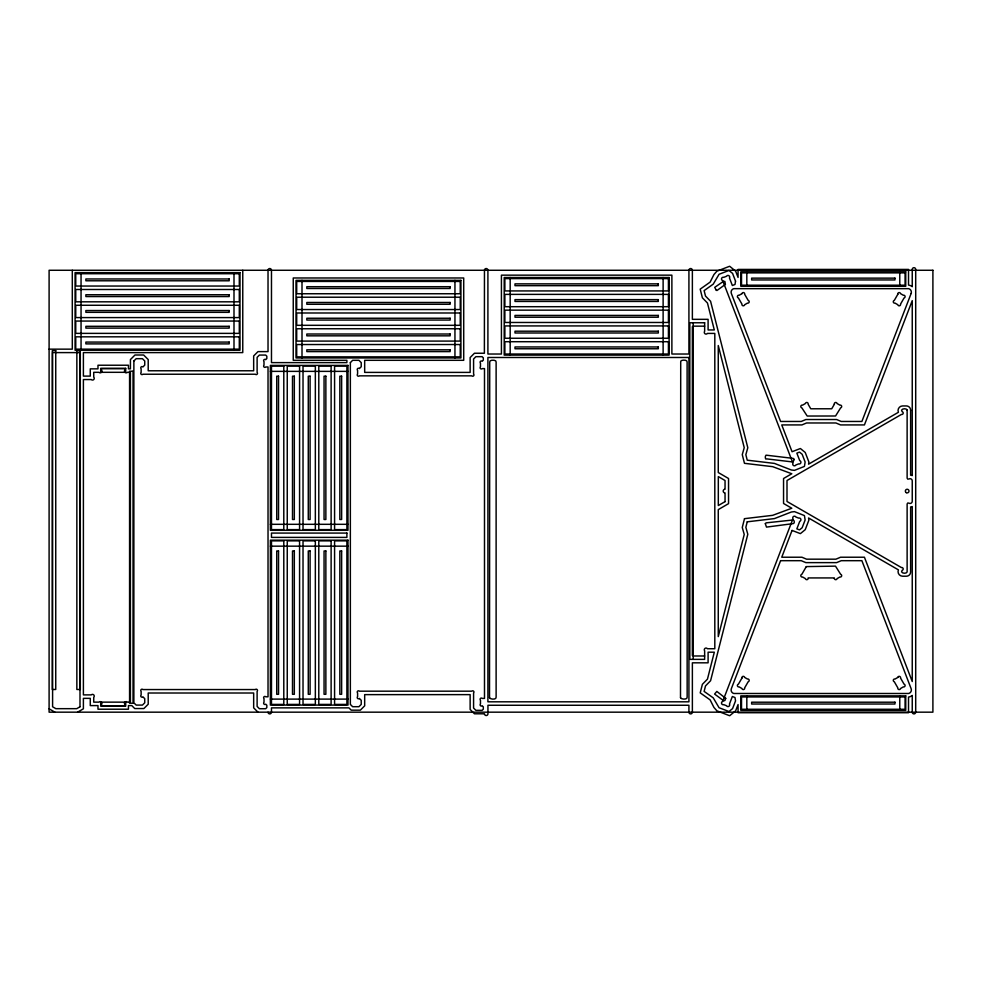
<?xml version="1.0" encoding="UTF-8"?>
<svg xmlns="http://www.w3.org/2000/svg" width="982" height="982" viewBox="0 0 982 982"><rect width="100%" height="100%" fill="white"/><g stroke="black" fill="none" stroke-linecap="round" stroke-linejoin="round"><path stroke-width="1.47" d="M77.603 712.171L83.396 708.82L83.396 698.349L90.27 698.349L90.27 705.592L97.979 705.592L97.979 709.213L128.446 709.213L128.446 705.592L131.797 705.592L134.743 708.55L143.875 708.55L148.208 704.217L148.208 693.01L253.663 693.01L253.663 707.85L257.984 712.171M704.646 326.159L693.218 326.159A1.731 1.731 0 0 1 692.371 326.638L692.371 655.51A1.731 1.731 0 0 1 693.218 655.988L704.646 655.988M49.1 349.15L72.3 349.15L72.3 270.271M270.381 371.368L347.984 371.368M270.381 524.314L347.984 524.314M270.381 546.164L347.984 546.164M270.381 699.11L347.984 699.11M49.1 708.82L54.894 712.171M899.77 271.793L899.77 286.29M899.77 695.857L899.77 710.354M746.823 271.793L746.823 286.29M746.823 695.857L746.823 710.354M693.218 322.783L693.218 659.376M663.12 277.513L663.12 355.116M510.174 277.513L510.174 355.116M454.948 280.349L454.948 357.951M302.002 280.349L302.002 357.951M242.763 270.271L242.763 352.599L83.396 352.599L83.396 376.106L90.27 376.106L90.27 368.851L97.979 368.851L97.979 365.23L128.446 365.23L128.446 368.851L130.422 368.851L130.422 359.559L134.976 355.005L143.654 355.005L148.208 359.559L148.208 370.779L253.663 370.779L253.663 355.938L257.984 351.617L268.025 351.617L268.025 270.271A1.731 1.731 0 0 1 269.743 268.54A1.731 1.731 0 0 1 271.474 270.271L271.474 362.616L346.892 362.616L346.892 360.308L293.25 360.308L293.25 277.98L463.713 277.98L463.713 360.308L364.678 360.308L364.678 372.399L470.132 372.399L470.132 357.558L474.453 353.238L484.384 353.238L484.457 270.271A1.731 1.731 0 0 1 486.188 268.54A1.731 1.731 0 0 1 487.907 270.271L487.907 354.023L501.421 354.023L501.421 275.156L671.884 275.156L671.884 354.023L688.922 354.023L688.922 270.271A1.731 1.731 0 0 1 690.653 268.54A1.731 1.731 0 0 1 692.371 270.271L692.371 319.334L708.096 319.334L708.096 329.952L714.307 329.952L707.457 303.008L702.388 297.816L700.191 289.15L710.133 282.104L713.939 274.555L716.897 271.167L729.651 266.257L735.653 271.167L738.059 277.427L738.059 269.424L908.522 269.424L908.522 285.05L909.553 285.32A7.083 7.083 0 0 1 912.241 286.695L912.241 269.424A1.731 1.731 0 0 1 913.972 267.693A1.731 1.731 0 0 1 915.703 269.424L915.703 712.171A1.731 1.731 0 0 1 913.972 713.889A1.731 1.731 0 0 1 912.241 712.171L912.241 695.452A7.083 7.083 0 0 1 909.553 696.827L908.522 697.097L908.522 712.723L738.059 712.723L738.059 704.573L735.653 710.833L729.651 715.743L716.897 710.833L713.939 707.445L710.133 699.896L700.215 692.875L702.388 684.331L707.457 679.139L714.307 652.195L708.096 652.195L708.096 662.825L692.371 662.825L692.371 712.171A1.731 1.731 0 0 1 690.727 713.889A1.731 1.731 0 0 1 688.922 712.318L688.922 705.26L487.944 705.26L487.944 713.791A1.731 1.731 0 0 1 486.225 715.522A1.731 1.731 0 0 1 484.494 713.791L474.453 713.791L470.132 709.47L470.132 694.63L364.678 694.63L364.678 705.837L360.357 710.17L351.225 710.17L348.917 707.862L271.474 707.862L271.474 712.171A1.731 1.731 0 0 1 269.743 713.889A1.731 1.731 0 0 1 268.025 712.171M233.998 272.628L233.998 350.23M81.052 272.628L81.052 350.23M133.871 360.995L133.871 702.793L136.179 705.088L142.451 705.088L144.747 702.793L144.747 698.668L142.881 696.803A1.24 1.24 0 0 1 141.126 696.803A1.24 1.24 0 0 1 141.126 695.047L141.126 691.316A1.24 1.24 0 0 1 141.126 689.56A1.24 1.24 0 0 1 142.881 689.56L255.357 689.56A1.24 1.24 0 0 1 257.112 689.56A1.24 1.24 0 0 1 257.112 691.316L257.112 706.414L259.408 708.722L265.68 708.722L266.834 707.568L266.834 705.26L265.754 704.192A1.24 1.24 0 0 1 263.974 704.02A1.24 1.24 0 0 1 263.998 702.302L263.998 698.558A1.24 1.24 0 0 1 263.998 696.803A1.24 1.24 0 0 1 265.754 696.803L268.025 696.803L268.025 366.973L265.754 366.973A1.24 1.24 0 0 1 263.998 366.973A1.24 1.24 0 0 1 263.998 365.218L263.998 361.486A1.24 1.24 0 0 1 263.974 359.756A1.24 1.24 0 0 1 265.692 359.67L266.834 358.516L266.834 356.221L265.68 355.067L259.408 355.067L257.112 357.374L257.112 372.473A1.24 1.24 0 0 1 257.112 374.228A1.24 1.24 0 0 1 255.357 374.228L142.881 374.228A1.24 1.24 0 0 1 141.126 374.228A1.24 1.24 0 0 1 141.126 372.473L141.126 368.729A1.24 1.24 0 0 1 141.126 366.973A1.24 1.24 0 0 1 142.881 366.973L144.747 365.108L144.747 360.995L142.451 358.688L136.179 358.688L133.871 360.995M350.353 362.616L350.353 704.413L352.648 706.709L358.921 706.709L361.229 704.413L361.229 700.301L359.351 698.423A1.24 1.24 0 0 1 357.595 698.423A1.24 1.24 0 0 1 357.595 696.668L357.595 692.936A1.24 1.24 0 0 1 357.595 691.181A1.24 1.24 0 0 1 359.351 691.181L471.826 691.181A1.24 1.24 0 0 1 473.582 691.181A1.24 1.24 0 0 1 473.582 692.936L473.582 708.034L475.889 710.342L482.15 710.342L483.304 709.188L483.304 706.88L482.162 705.739A1.24 1.24 0 0 1 480.443 705.641A1.24 1.24 0 0 1 480.48 703.922L480.468 700.191A1.24 1.24 0 0 1 480.468 698.423A1.24 1.24 0 0 1 482.223 698.423L484.494 698.423L484.494 368.594L482.223 368.594A1.24 1.24 0 0 1 480.468 368.594A1.24 1.24 0 0 1 480.468 366.838L480.468 363.107A1.24 1.24 0 0 1 480.443 361.376A1.24 1.24 0 0 1 482.162 361.29L483.304 360.136L483.304 357.841L482.15 356.687L475.889 356.687L473.582 358.995L473.582 374.093A1.24 1.24 0 0 1 473.582 375.848A1.24 1.24 0 0 1 471.826 375.848L359.351 375.848A1.24 1.24 0 0 1 357.595 375.848A1.24 1.24 0 0 1 357.595 374.093L357.595 370.361A1.24 1.24 0 0 1 357.595 368.594A1.24 1.24 0 0 1 359.351 368.594L361.229 366.728L361.229 362.616L358.921 360.308L352.648 360.308L350.353 362.616M907.123 410.01L907.123 478.16L907.785 479.155L909.001 478.958A2.173 2.173 0 0 1 912.241 480.849L912.241 501.299A2.173 2.173 0 0 1 908.976 503.177L907.798 502.98L907.123 503.987L907.123 571.99C906.263 574.323 899.61 573.181 902.139 570.309A1.399 1.399 0 0 0 903.158 568.615A1.399 1.399 0 0 0 901.464 567.584L786.999 501.483L786.999 480.517L901.464 414.416A1.399 1.399 0 0 0 903.158 413.385A1.399 1.399 0 0 0 902.139 411.691C899.586 408.807 906.349 407.702 907.123 410.01M910.621 410.157L910.621 475.202A5.671 5.671 0 0 1 912.241 475.607L912.241 300.627L864.43 424.924L840.567 424.924L835.915 422.972L806.566 422.972L801.926 424.924L781.758 424.924L792.057 451.72L800.391 448.516L805.228 452.469L808.898 462.006L808.567 464.167L898.395 412.293A4.591 4.591 0 0 1 902.618 405.934L906.398 405.934A4.223 4.223 0 0 1 910.621 410.157M794.205 459.441L792.977 461.994L766.844 458.901C764.708 460.681 764.696 453.561 767.273 455.304L793.247 458.398L794.205 459.441M716.099 290.021L716.946 290.512L725.391 284.399L724.9 281.478L723.611 281.245L714.724 287.345L716.099 289.948M489.502 697.723C490.411 699.577 496.647 699.81 496.119 697.183L496.119 362.113C497.113 359.51 488.729 359.535 489.723 362.113L489.515 697.662M680.501 697.723C681.422 699.638 687.658 699.65 687.154 697.232L687.105 362.113C687.916 359.314 679.507 359.596 680.71 362.113L680.501 697.662M725.723 698.362L724.9 700.522L723.771 700.817L714.589 694.065L716.848 691.426L725.723 698.362M765.322 523.701L766.488 527.101L793.247 523.602C794.929 523.283 794.499 519.932 792.818 520.006L766.12 522.854L765.322 523.627M735.53 281.11L735.015 284.473L732.351 285.492L729.466 277.98A1.706 1.706 0 0 0 728.84 275.66A1.706 1.706 0 0 0 726.508 276.286L723.746 277.341A1.706 1.706 0 0 0 721.598 278.446A1.706 1.706 0 0 0 722.703 280.582L792.965 463.258A1.706 1.706 0 0 0 793.591 465.578A1.706 1.706 0 0 0 795.923 464.952L798.685 463.897A1.706 1.706 0 0 0 800.833 462.792A1.706 1.706 0 0 0 799.741 460.656L796.844 453.144L799.52 452.113L802.147 454.261L805.117 461.97L804.442 466.401L794.499 470.366L791.406 470.01L774.43 463.406L747.228 460.177L745.854 454.691L747.805 447.731L710.575 301.265L705.506 296.073L704.119 290.598L713.239 284.142L719.069 274.273L728.975 270.467L732.572 273.401L735.53 281.11M744.503 518.668L742.269 527.506L744.233 534.466L718.259 636.618L718.259 509.621L728.546 503.643L728.546 478.504L718.259 472.526L718.259 345.529L744.233 447.682L742.269 454.641L744.466 463.32L772.674 466.671L791.787 473.754L783.55 478.516L783.55 503.484L791.787 508.246L772.674 515.329L744.503 518.668M747.228 521.823L745.854 527.309L747.805 534.269L710.575 680.735L705.506 685.927L704.119 691.402L713.239 697.858L719.069 707.727L728.975 711.533L732.572 708.599L735.53 700.89L735.015 697.527L732.351 696.508L729.466 704.02A1.706 1.706 0 0 1 728.84 706.34A1.706 1.706 0 0 1 726.508 705.714L723.746 704.659A1.706 1.706 0 0 1 721.598 703.554A1.706 1.706 0 0 1 722.703 701.418L792.965 518.742A1.706 1.706 0 0 1 793.591 516.422A1.706 1.706 0 0 1 795.923 517.048L798.685 518.103A1.706 1.706 0 0 1 800.833 519.208A1.706 1.706 0 0 1 799.741 521.344L796.844 528.856L799.52 529.887L802.147 527.739L805.117 520.03L804.442 515.599L794.499 511.634L791.406 511.99L774.43 518.594L747.228 521.823M792.057 530.427L781.758 557.224L801.926 557.224L806.566 559.175L835.915 559.175L840.567 557.224L864.43 557.224L912.241 681.52L912.241 506.54A5.671 5.671 0 0 1 910.621 506.945L910.621 571.99A4.223 4.223 0 0 1 906.398 576.213L902.618 576.213A4.591 4.591 0 0 1 898.395 569.855L808.567 517.98L808.898 520.141L805.228 529.679L800.391 533.631L792.057 530.427M780.592 560.685L731.344 688.689A3.621 3.621 0 0 0 733.812 693.488L908.669 693.488A3.621 3.621 0 0 0 911.136 688.689L861.889 560.685L841.255 560.685L836.603 562.625L805.878 562.625L801.226 560.685L780.592 560.685M911.136 293.458L861.889 421.462L841.255 421.462L836.603 419.523L805.878 419.523L801.226 421.462L780.592 421.462L731.344 293.458A3.621 3.621 0 0 1 733.812 288.659L908.669 288.659A3.621 3.621 0 0 1 911.136 293.458M834.369 404.216L831.729 408.782L810.751 408.782L808.125 404.216A1.399 1.399 0 0 0 807.106 402.51A1.399 1.399 0 0 0 805.4 403.528L802.589 405.149A1.399 1.399 0 0 0 800.858 406.118A1.399 1.399 0 0 0 801.852 407.849L807.204 416.037L835.559 416L840.641 407.849A1.399 1.399 0 0 0 841.623 406.118A1.399 1.399 0 0 0 839.892 405.149L837.081 403.528A1.399 1.399 0 0 0 835.375 402.51A1.399 1.399 0 0 0 834.369 404.216M897.818 294.305L894.295 300.418A1.399 1.399 0 0 0 893.338 302.137A1.399 1.399 0 0 0 895.056 303.107L897.83 304.739A1.399 1.399 0 0 0 899.524 305.77A1.399 1.399 0 0 0 900.555 304.076L904.078 297.963A1.399 1.399 0 0 0 905.048 296.245A1.399 1.399 0 0 0 903.33 295.263L900.543 293.63A1.399 1.399 0 0 0 898.849 292.611A1.399 1.399 0 0 0 897.818 294.305M741.938 678.071L738.403 684.184A1.399 1.399 0 0 0 737.433 685.902A1.399 1.399 0 0 0 739.151 686.884L741.95 688.517A1.399 1.399 0 0 0 743.644 689.536A1.399 1.399 0 0 0 744.663 687.842L748.186 681.729A1.399 1.399 0 0 0 749.143 680.01A1.399 1.399 0 0 0 747.437 679.041L744.651 677.408A1.399 1.399 0 0 0 742.969 676.377A1.399 1.399 0 0 0 741.938 678.071M806.259 566.663L801.852 574.298A1.399 1.399 0 0 0 800.858 576.029A1.399 1.399 0 0 0 802.589 576.999L805.4 578.619A1.399 1.399 0 0 0 807.106 579.638A1.399 1.399 0 0 0 808.125 577.932L834.369 577.932A1.399 1.399 0 0 0 835.375 579.638A1.399 1.399 0 0 0 837.081 578.619L839.892 576.999A1.399 1.399 0 0 0 841.623 576.029A1.399 1.399 0 0 0 840.641 574.298L835.498 566.135L806.296 566.602M741.95 293.63L739.151 295.263A1.399 1.399 0 0 0 737.433 296.245A1.399 1.399 0 0 0 738.403 297.963L741.938 304.076A1.399 1.399 0 0 0 742.969 305.77A1.399 1.399 0 0 0 744.651 304.739L747.437 303.107A1.399 1.399 0 0 0 749.143 302.137A1.399 1.399 0 0 0 748.186 300.418L744.663 294.305A1.399 1.399 0 0 0 743.644 292.611A1.399 1.399 0 0 0 741.95 293.63M897.83 677.408L895.056 679.041A1.399 1.399 0 0 0 893.338 680.01A1.399 1.399 0 0 0 894.295 681.729L897.818 687.842A1.399 1.399 0 0 0 898.849 689.536A1.399 1.399 0 0 0 900.543 688.517L903.33 686.884A1.399 1.399 0 0 0 905.048 685.902A1.399 1.399 0 0 0 904.078 684.184L900.555 678.071A1.399 1.399 0 0 0 899.524 676.377A1.399 1.399 0 0 0 897.83 677.408M725.047 501.63L718.308 505.546L718.308 476.601L725.047 480.517L725.047 489.232A1.841 1.841 0 0 0 723.206 491.074A1.841 1.841 0 0 0 725.047 492.915L725.047 501.63M79.996 706.782L76.731 708.673L55.864 708.673L52.598 706.782L52.598 352.599L79.996 352.599L79.996 706.782M932.9 270.271L49.1 270.271L49.1 712.171L932.9 712.171L932.9 270.271M905.748 271.793L740.833 271.793L740.833 286.29L905.748 286.29L905.748 271.793M239.976 272.628L75.074 272.628L75.074 350.23L239.976 350.23L239.976 272.628M905.073 272.873L741.52 272.873L741.52 285.197L905.073 285.197L905.073 272.873M239.301 273.72L75.749 273.72L75.749 286.044L239.301 286.044L239.301 273.72M669.11 277.513L504.196 277.513L504.196 355.116L669.11 355.116L669.11 277.513M894.958 278.139L751.647 278.139L751.647 279.944L894.958 279.944L894.958 278.139M668.423 278.606L504.871 278.606L504.871 290.93L668.423 290.93L668.423 278.606M229.187 278.974L85.876 278.974L85.876 280.791L229.187 280.791L229.187 278.974M460.926 280.349L296.024 280.349L296.024 357.951L460.926 357.951L460.926 280.349M460.251 281.441L296.699 281.441L296.699 293.753L460.251 293.753L460.251 281.441M658.308 283.859L514.998 283.859L514.998 285.676L658.308 285.676L658.308 283.859M450.137 286.695L306.826 286.695L306.826 288.499L450.137 288.499L450.137 286.695M239.301 289.494L75.749 289.494L75.749 301.818L239.301 301.818L239.301 289.494M668.423 294.379L504.871 294.379L504.871 306.703L668.423 306.703L668.423 294.379M229.187 294.747L85.876 294.747L85.876 296.564L229.187 296.564L229.187 294.747M460.251 297.215L296.699 297.215L296.699 309.539L460.251 309.539L460.251 297.215M658.308 299.633L514.998 299.633L514.998 301.449L658.308 301.449L658.308 299.633M450.137 302.468L306.826 302.468L306.826 304.273L450.137 304.273L450.137 302.468M239.301 305.267L75.749 305.267L75.749 317.591L239.301 317.591L239.301 305.267M668.423 310.152L504.871 310.152L504.871 322.477L668.423 322.477L668.423 310.152M229.187 310.533L85.876 310.533L85.876 312.337L229.187 312.337L229.187 310.533M460.251 312.988L296.699 312.988L296.699 325.312L460.251 325.312L460.251 312.988M658.308 315.406L514.998 315.406L514.998 317.223L658.308 317.223L658.308 315.406M450.137 318.242L306.826 318.242L306.826 320.058L450.137 320.058L450.137 318.242M239.301 321.053L75.749 321.053L75.749 333.377L239.301 333.377L239.301 321.053M704.646 322.771L689.83 322.771L689.83 659.376L704.646 659.376L704.646 650.833A1.731 1.731 0 0 1 704.978 648.415A1.731 1.731 0 0 1 707.396 648.734L714.81 648.734L714.81 333.414L707.396 333.414A1.731 1.731 0 0 1 704.978 333.733A1.731 1.731 0 0 1 704.646 331.315L704.646 322.771M668.423 325.926L504.871 325.926L504.871 338.25L668.423 338.25L668.423 325.926M229.187 326.306L85.876 326.306L85.876 328.111L229.187 328.111L229.187 326.306M460.251 328.761L296.699 328.761L296.699 341.085L460.251 341.085L460.251 328.761M658.308 331.192L514.998 331.192L514.998 332.996L658.308 332.996L658.308 331.192M450.137 334.015L306.826 334.015L306.826 335.832L450.137 335.832L450.137 334.015M239.301 336.826L75.749 336.826L75.749 349.15L239.301 349.15L239.301 336.826M668.423 341.711L504.871 341.711L504.871 354.023L668.423 354.023L668.423 341.711M229.187 342.08L85.876 342.08L85.876 343.896L229.187 343.896L229.187 342.08M460.251 344.535L296.699 344.535L296.699 356.859L460.251 356.859L460.251 344.535M658.308 346.965L514.998 346.965L514.998 348.77L658.308 348.77L658.308 346.965M450.137 349.801L306.826 349.801L306.826 351.605L450.137 351.605L450.137 349.801M55.741 350.66L52.292 350.66L52.292 689.487L55.741 689.487L55.741 350.66M80.303 350.66L76.854 350.66L76.854 689.487L80.303 689.487L80.303 350.66M688.922 357.485L487.907 357.485L487.907 701.811L688.922 701.811L688.922 357.485M347.984 365.39L270.381 365.39L270.381 530.305L347.984 530.305L347.984 365.39M283.798 366.065L271.474 366.065L271.474 529.617L283.798 529.617L283.798 366.065M299.571 366.065L287.247 366.065L287.247 529.617L299.571 529.617L299.571 366.065M315.345 366.065L303.021 366.065L303.021 529.617L315.345 529.617L315.345 366.065M331.118 366.065L318.794 366.065L318.794 529.617L331.118 529.617L331.118 366.065M346.892 366.065L334.58 366.065L334.58 529.617L346.892 529.617L346.892 366.065M125.708 368.324L100.704 368.324L100.704 372.313L125.708 372.313L125.708 368.324M124.984 368.68L101.428 368.68L101.428 369.87A1.731 1.731 0 0 1 101.428 372.313A1.731 1.731 0 0 1 98.986 372.313L93.732 372.313L93.732 377.113A1.731 1.731 0 0 1 93.732 379.555A1.731 1.731 0 0 1 91.289 379.555L83.396 379.555L83.396 694.888L91.289 694.888A1.731 1.731 0 0 1 93.732 694.888A1.731 1.731 0 0 1 93.732 697.33L93.732 702.142L98.986 702.142A1.731 1.731 0 0 1 101.428 702.142A1.731 1.731 0 0 1 101.428 704.585L101.428 705.763L124.984 705.763L124.984 704.585A1.731 1.731 0 0 1 124.984 702.142A1.731 1.731 0 0 1 127.427 702.142L130.422 702.142L130.422 372.313L127.427 372.313A1.731 1.731 0 0 1 124.984 372.313A1.731 1.731 0 0 1 124.984 369.87L124.984 368.68M133.036 371.221L129.575 371.221L129.575 703.222L133.036 703.222L133.036 371.221M278.544 376.192L276.728 376.192L276.728 519.503L278.544 519.503L278.544 376.192M294.318 376.192L292.501 376.192L292.501 519.503L294.318 519.503L294.318 376.192M310.091 376.192L308.274 376.192L308.274 519.503L310.091 519.503L310.091 376.192M325.864 376.192L324.06 376.192L324.06 519.503L325.864 519.503L325.864 376.192M341.638 376.192L339.833 376.192L339.833 519.503L341.638 519.503L341.638 376.192M346.892 533.079L271.474 533.079L271.474 537.399L346.892 537.399L346.892 533.079M347.984 540.174L270.381 540.174L270.381 705.088L347.984 705.088L347.984 540.174M283.798 540.861L271.474 540.861L271.474 704.413L283.798 704.413L283.798 540.861M299.571 540.861L287.247 540.861L287.247 704.413L299.571 704.413L299.571 540.861M315.345 540.861L303.021 540.861L303.021 704.413L315.345 704.413L315.345 540.861M331.118 540.861L318.794 540.861L318.794 704.413L331.118 704.413L331.118 540.861M346.892 540.861L334.58 540.861L334.58 704.413L346.892 704.413L346.892 540.861M278.544 550.976L276.728 550.976L276.728 694.286L278.544 694.286L278.544 550.976M294.318 550.976L292.501 550.976L292.501 694.286L294.318 694.286L294.318 550.976M310.091 550.976L308.274 550.976L308.274 694.286L310.091 694.286L310.091 550.976M325.864 550.976L324.06 550.976L324.06 694.286L325.864 694.286L325.864 550.976M341.638 550.976L339.833 550.976L339.833 694.286L341.638 694.286L341.638 550.976M905.748 695.857L740.833 695.857L740.833 710.354L905.748 710.354L905.748 695.857M905.073 696.95L741.52 696.95L741.52 709.274L905.073 709.274L905.073 696.95M125.708 702.142L100.704 702.142L100.704 706.132L125.708 706.132L125.708 702.142M894.958 702.204L751.647 702.204L751.647 704.02L894.958 704.02L894.958 702.204M906.263 492.645A1.817 1.817 0 0 0 908.988 491.074A1.817 1.817 0 0 0 906.263 489.502A1.817 1.817 0 0 0 906.263 492.645"/></g></svg>
